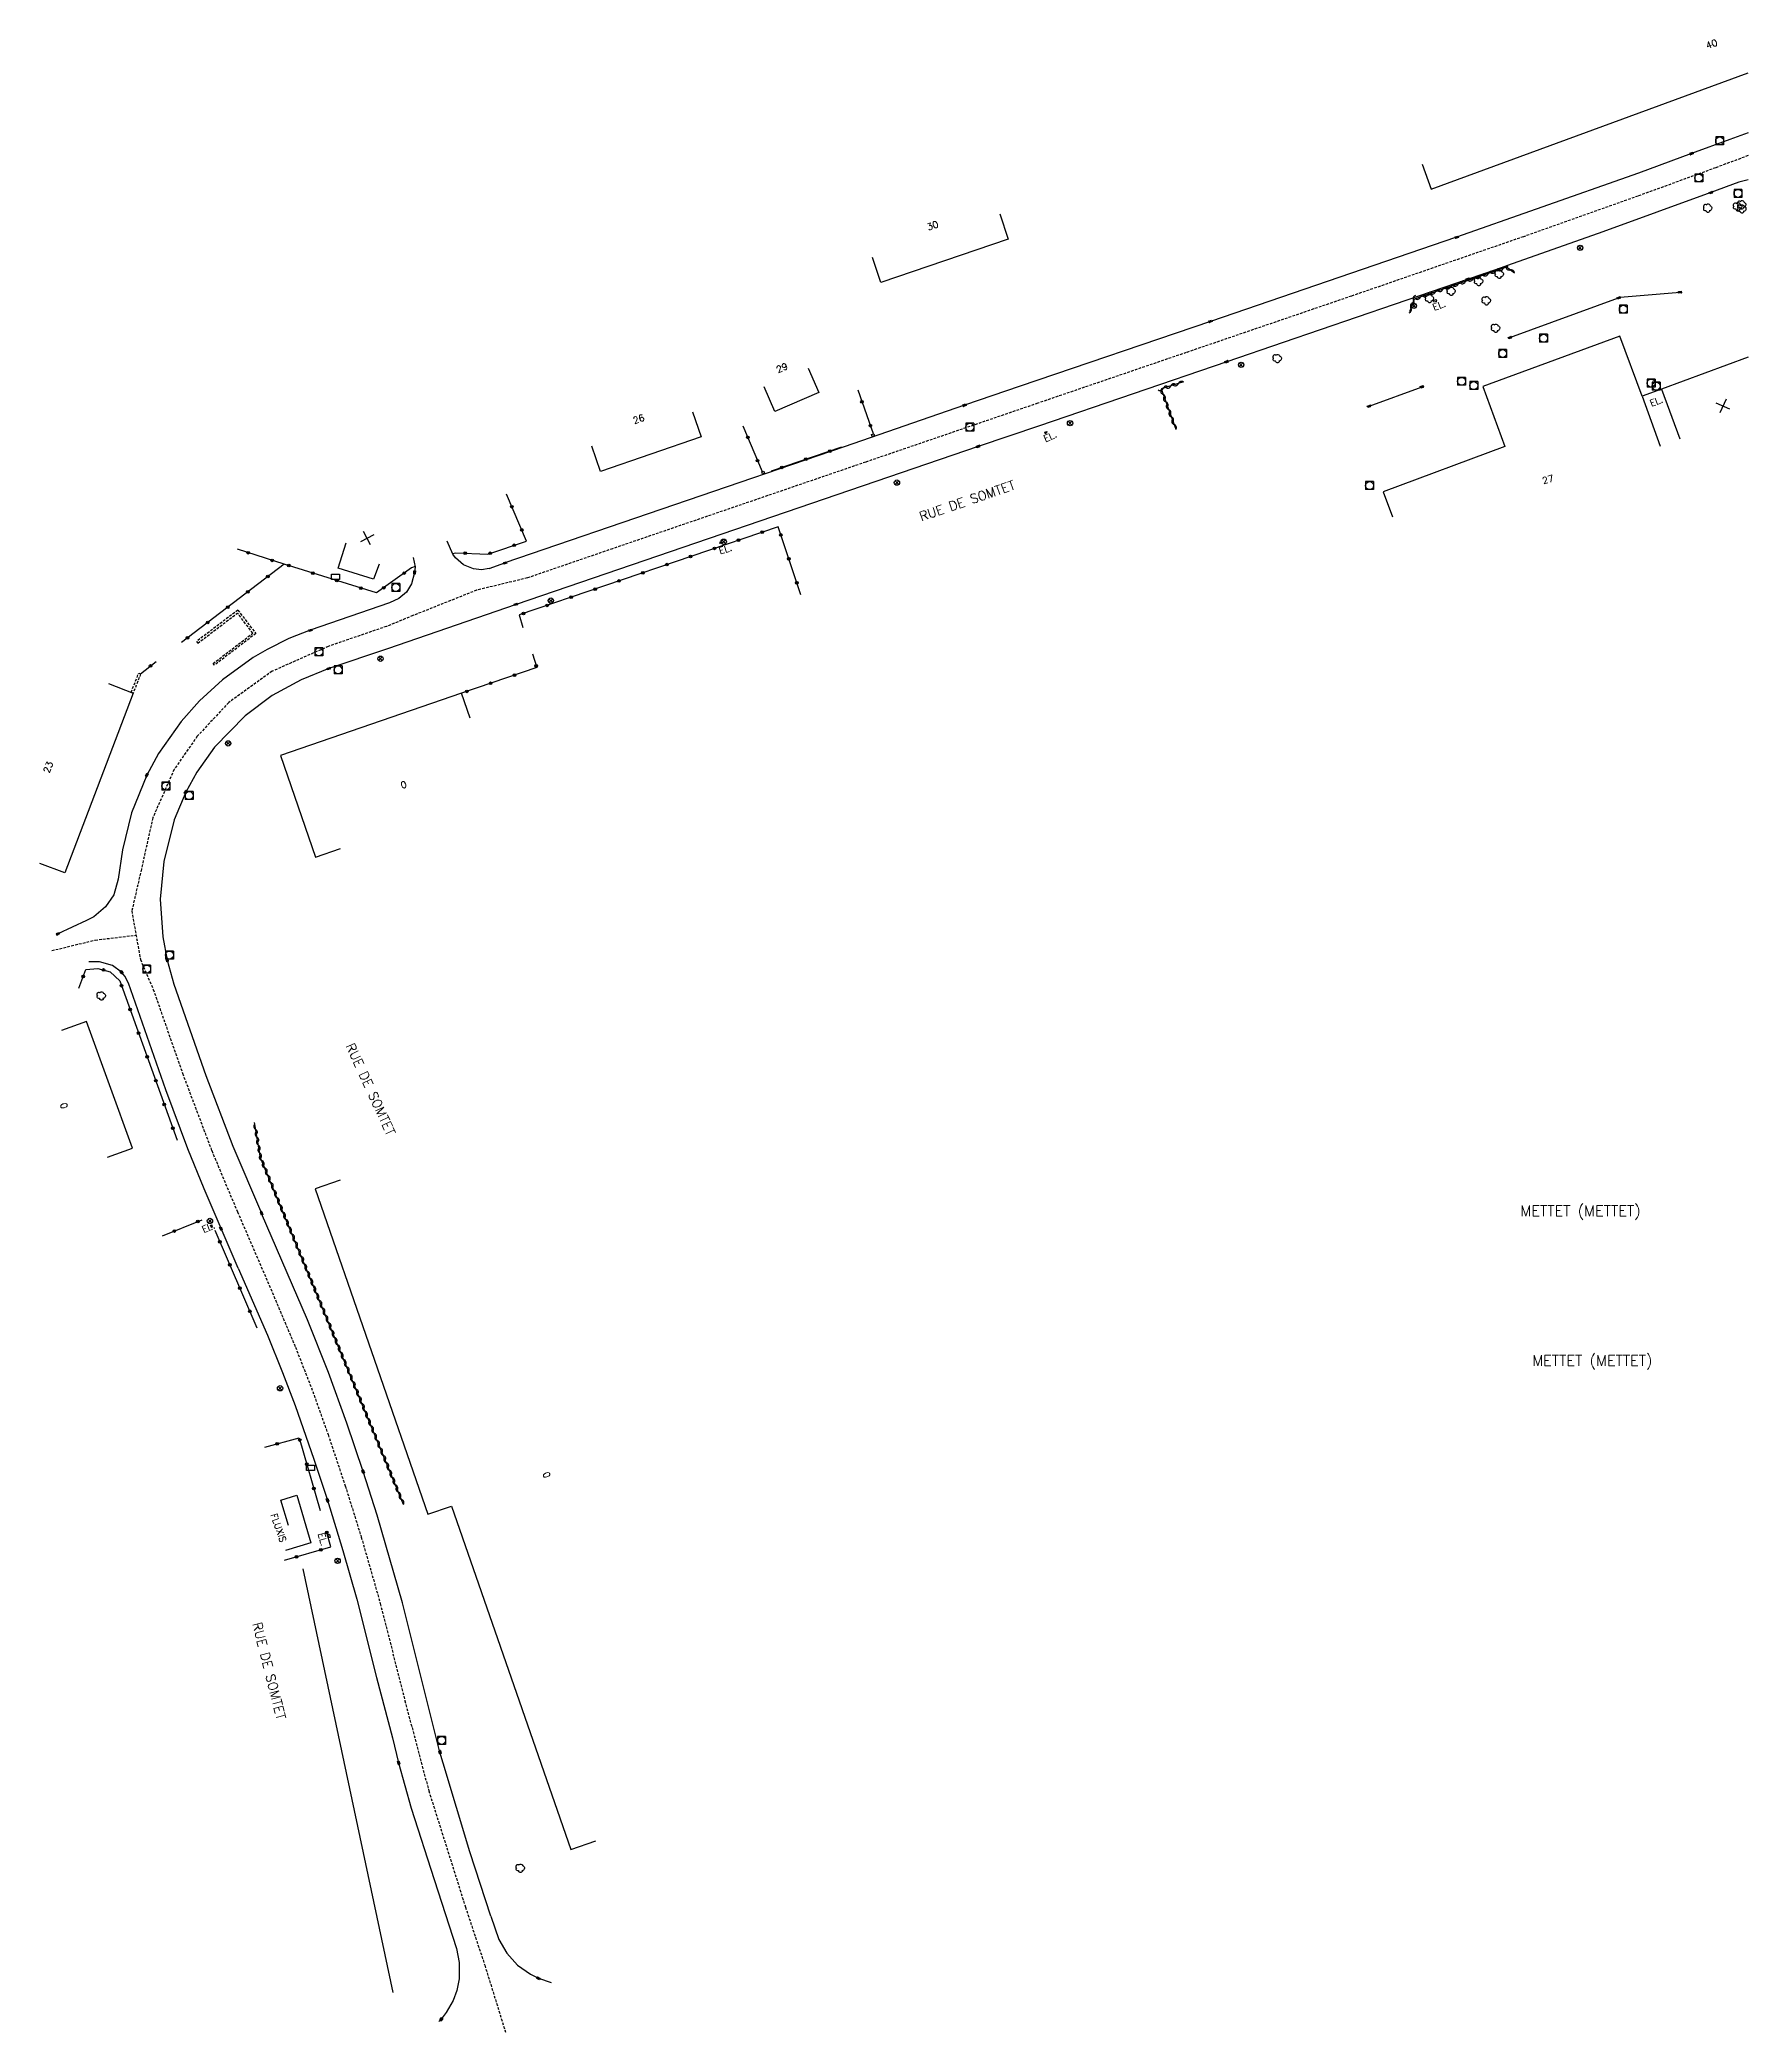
# Model space of a CAD drawing. Header units: millimetres. Extents: x 169679 to 170000, y 110111 to 110486.
import ezdxf
from ezdxf.enums import TextEntityAlignment as Align

# ---------------------------------------------------------------- set-up
doc = ezdxf.new("R2010")
doc.units = ezdxf.units.MM
doc.linetypes.add('DASHED', pattern=[0.75, 0.5, -0.25])
doc.layers.get('0').update_dxf_attribs({"linetype": 'CONTINUOUS'})
for name, color, linetype in [('W0001', 6, 'DASHED'), ('W0008', 7, 'CONTINUOUS'), ('W0100', 7, 'CONTINUOUS'), ('W0105', 7, 'CONTINUOUS'), ('W0112', 1, 'DASHED'), ('W0300', 7, 'CONTINUOUS'), ('W0310', 3, 'CONTINUOUS'), ('W0322', 7, 'CONTINUOUS'), ('W0400', 7, 'CONTINUOUS'), ('W0420', 7, 'CONTINUOUS'), ('W0469', 7, 'CONTINUOUS'), ('W0980', 7, 'CONTINUOUS'), ('W0984', 7, 'CONTINUOUS'), ('W0989', 7, 'CONTINUOUS'), ('W0991', 7, 'CONTINUOUS'), ('W1102', 7, 'CONTINUOUS'), ('W1471', 7, 'CONTINUOUS')]:
    doc.layers.add(name, color=color, linetype=linetype)
doc.styles.get("Standard").update_dxf_attribs({"font": 'romans.shx', "width": 0.85})

# ---------------------------------------------------------------- blocks, each defined once
blk = doc.blocks.new('T420')
for p, q in [((0.75, 0.75), (-0.75, 0.75)), ((-0.75, 0.75), (-0.75, -0.75)), ((0.75, 0.75), (0.75, -0.75)), ((0.75, -0.75), (-0.75, -0.75))]:
    blk.add_line(p, q)
blk.add_ellipse((0, 0), major_axis=(-0.53, 0.53), ratio=1, start_param=3.926991, end_param=10.210176)
blk = doc.blocks.new('T400')
for p, q in [((-0.15, 0.3), (0.15, 0.3)), ((-0.15, -0.25), (-0.15, 0.3)), ((-0.15, 0.15), (0.15, 0.15)), ((-0.15, 0), (0.15, 0)), ((0.15, 0.3), (0.15, -0.25)), ((-0.15, -0.15), (0.15, -0.15)), ((-0.15, -0.25), (-0.15, -0.3)), ((-0.15, -0.3), (0.15, -0.3)), ((0.15, -0.3), (0.15, -0.25))]:
    blk.add_line(p, q)
blk = doc.blocks.new('T300')
for p, q in [((-0.8, 0.51), (-0.86, 0.34)), ((-0.86, 0.34), (-0.86, 0.17)), ((-0.86, 0.17), (-0.74, 0.06)), ((-0.69, 0.63), (-0.8, 0.51)), ((-0.8, -0.06), (-0.74, 0.06)), ((-0.74, 0.06), (-0.69, 0.11)), ((-0.57, 0.69), (-0.69, 0.63)), ((-0.46, 0.69), (-0.57, 0.69)), ((-0.29, 0.63), (-0.46, 0.69)), ((-0.29, 0.63), (-0.17, 0.74)), ((-0.23, 0.57), (-0.29, 0.63)), ((-0.17, 0.74), (-0.06, 0.8)), ((-0.06, 0.8), (0.06, 0.8)), ((0.06, 0.8), (0.23, 0.74)), ((0.23, 0.74), (0.34, 0.63)), ((0.34, 0.63), (0.4, 0.51)), ((0.46, 0.46), (0.34, 0.46)), ((0.4, 0.51), (0.4, 0.46)), ((0.57, 0.4), (0.46, 0.46)), ((0.57, 0.4), (0.69, 0.29)), ((0.69, 0.29), (0.74, 0.17)), ((0.74, 0.06), (0.69, -0.17)), ((0.74, 0.17), (0.74, 0.06)), ((-0.8, -0.17), (-0.8, -0.06)), ((-0.8, -0.23), (-0.8, -0.17)), ((-0.74, -0.34), (-0.8, -0.23)), ((-0.69, -0.4), (-0.74, -0.34)), ((-0.51, -0.46), (-0.69, -0.4)), ((-0.4, -0.46), (-0.51, -0.46)), ((-0.4, -0.46), (-0.34, -0.46)), ((-0.34, -0.46), (-0.34, -0.4)), ((-0.34, -0.51), (-0.34, -0.46)), ((-0.29, -0.63), (-0.34, -0.51)), ((-0.17, -0.74), (-0.29, -0.63)), ((-0.06, -0.8), (-0.17, -0.74)), ((0.06, -0.8), (-0.06, -0.8)), ((0.17, -0.74), (0.06, -0.8)), ((0.23, -0.69), (0.17, -0.74)), ((0.29, -0.46), (0.23, -0.46)), ((0.29, -0.63), (0.23, -0.69)), ((0.46, -0.4), (0.29, -0.46)), ((0.34, -0.51), (0.29, -0.63)), ((0.34, -0.51), (0.34, -0.46)), ((0.57, -0.34), (0.46, -0.4)), ((0.63, -0.29), (0.57, -0.34)), ((0.69, -0.17), (0.63, -0.29))]:
    blk.add_line(p, q)
blk = doc.blocks.new('T469')
at = {"color": 0, "linetype": 'Continuous', "flags": 128}
for points in [[(-0.35, 0.35), (0.35, -0.35)], [(-0.35, -0.35), (0.35, 0.35)]]:
    blk.add_lwpolyline(points, dxfattribs=at)
at = {"color": 0, "linetype": 'Continuous'}
blk.add_circle((0, 0), 0.5, dxfattribs=at)
blk = doc.blocks.new('t991o')
at = {"color": 0, "linetype": 'Continuous'}
for p, q in [((-1, 1), (1, -1)), ((-1, -1), (1, 1))]:
    blk.add_line(p, q, dxfattribs=at)
blk = doc.blocks.new('T1471')
at = {"color": 0, "linetype": 'Continuous', "flags": 128}
blk.add_lwpolyline([(-0.75, -0.5), (-0.75, 0.5), (0.75, 0.5), (0.75, -0.5), (-0.75, -0.5)], dxfattribs=at)
blk = doc.blocks.new('t322o')
at = {"color": 0, "linetype": 'Continuous'}
for radius in [0.25, 0.15]:
    blk.add_circle((0, 0), radius, dxfattribs=at)
blk = doc.blocks.new('t310o')
at = {"color": 0, "linetype": 'Continuous'}
for centre, start, end in [((-0.5, 0.38), 216.8699, 323.1304), ((0.5, -0.37), 36.8699, 143.1303)]:
    blk.add_arc(centre, 0.625, start, end, dxfattribs=at)

msp = doc.modelspace()

# ---------------------------------------------------------------- linework, layer by layer
at = {"layer": 'W0001'}
for points in [[(170000, 110463.97), (169993.91, 110461.7), (169979.28, 110456.36), (169957.72, 110448.71), (169925.34, 110437.53), (169894.25, 110426.91), (169866.31, 110417.37), (169833.93, 110406.29), (169786.3, 110389.99), (169770.26, 110384.49), (169760.71, 110382.18), (169748.7, 110377.39), (169743.73, 110375.36), (169732.76, 110371.59), (169722.22, 110366.92), (169714.05, 110361.04), (169708.13, 110354.69), (169703.76, 110348.43), (169699.76, 110339.34), (169697.61, 110329.67), (169695.81, 110321.82), (169697.42, 110312.68), (169699.84, 110307.05), (169705.36, 110291.25), (169710.85, 110276.7), (169715.7, 110265.17), (169721.67, 110251.37), (169726.6, 110239.74), (169729.6, 110232.08), (169732.75, 110223.26), (169735.98, 110213.61), (169738.99, 110203.97), (169742.58, 110191.47), (169747.2, 110173.17), (169751.7, 110156.22), (169758.6, 110134.34), (169762.24, 110123.38), (169766.14, 110110.79)], [(169680.77, 110314.35), (169688.9, 110316.33), (169696.61, 110317.25)]]:
    msp.add_lwpolyline(points, dxfattribs=at)
at = {"layer": 'W0008'}
for p, q in [((169928.66, 110416.8), (169938.63, 110420.46)), ((169756.24, 110388.97), (169755.19, 110391.38)), ((169756.76, 110388.3), (169756.24, 110388.97)), ((169763.07, 110386.28), (169766.03, 110387.3))]:
    msp.add_line(p, q, dxfattribs=at)
for points in [[(170000, 110468.28), (169996.58, 110467), (169989.34, 110464.35), (169979.39, 110460.7), (169960.08, 110453.87), (169945.13, 110448.6), (169898.79, 110432.78), (169863.02, 110420.59), (169852.49, 110416.99), (169829.89, 110409.19), (169766.03, 110387.3)], [(170000, 110459.44), (169998.24, 110458.99), (169992.99, 110457.01), (169972.64, 110449.65), (169954.68, 110443.32), (169952.65, 110442.56), (169947.28, 110440.73), (169912.49, 110428.83), (169901.86, 110425.18), (169866.63, 110413.13), (169855.1, 110409.23), (169768.12, 110379.51)], [(169954.89, 110429.63), (169955.17, 110429.73), (169975.63, 110437.2), (169975.89, 110437.31), (169987.2, 110438.29)], [(169748.79, 110388.34), (169749.13, 110386.58), (169749.04, 110385.52), (169748.48, 110383.38), (169747.51, 110381.8), (169746.07, 110380.6), (169744.28, 110379.82), (169729.4, 110374.63), (169725.39, 110373.09), (169721.31, 110371.02), (169718.68, 110369.53), (169712.86, 110365.34), (169708.53, 110361.37), (169705.09, 110357.45), (169700.86, 110351.47), (169698.64, 110347.38), (169695.77, 110340.29), (169694.03, 110333.33), (169693.24, 110327.82), (169692.41, 110324.84), (169690.84, 110322.61), (169688.65, 110320.69), (169687.3, 110320), (169681.9, 110317.51)], [(169763.07, 110386.28), (169761.6, 110386.03), (169760.11, 110386.19), (169758.24, 110386.98), (169756.76, 110388.3)], [(169768.12, 110379.51), (169743.95, 110371.17), (169732.88, 110367.44), (169727.68, 110365.32), (169722.24, 110362.35), (169717.16, 110358.56), (169711.36, 110352.61), (169708.05, 110347.91), (169705.96, 110344.16), (169703.77, 110338.99), (169701.82, 110331.1), (169701.18, 110324.02), (169701.63, 110316.95), (169702.48, 110312.56), (169703.75, 110308.03), (169709.77, 110290.82), (169714.84, 110277.57), (169720.24, 110264.9)], [(169715.84, 110254.59), (169712.6, 110262.04), (169709.42, 110269.54), (169706.34, 110277.07), (169702.19, 110288.17), (169695.18, 110308.2), (169694.5, 110309.54), (169693.88, 110310.27), (169692.2, 110311.52), (169689.72, 110312.24), (169687.72, 110312.22), (169687.72, 110312.22)], [(169763.38, 110132.63), (169759.41, 110144.73), (169754.38, 110161.43), (169753.81, 110163.49), (169749.76, 110179.53), (169746.77, 110191.57), (169742.01, 110208.1), (169739.34, 110216.28), (169736.31, 110225.42), (169732.85, 110234.96), (169728.9, 110244.87), (169720.24, 110264.89)], [(169715.84, 110254.61), (169721.36, 110241.94), (169724.17, 110234.96), (169726.56, 110228.75), (169730.04, 110218.66), (169732.64, 110210.9), (169735.54, 110201.47), (169738.19, 110192.31), (169741.88, 110177.51), (169744.86, 110166.18), (169746.02, 110161.5), (169748.39, 110152.95), (169752.7, 110139.49), (169756.94, 110126.54), (169757.42, 110123.91), (169757.39, 110120.82), (169756.98, 110118.61), (169756.26, 110116.76), (169754.99, 110114.47), (169754.06, 110113.23), (169753.59, 110112.77)], [(169763.38, 110132.63), (169764.89, 110128.25), (169766.37, 110125.66), (169768.37, 110123.41), (169770.84, 110121.69), (169772.34, 110120.92), (169774.73, 110120.15), (169774.76, 110120.15)]]:
    msp.add_lwpolyline(points, dxfattribs=at)
at = {"layer": 'W0100'}
for p, q in [((169940.85, 110436.43), (169941.39, 110436.6)), ((169941.39, 110436.6), (169941.28, 110436.9)), ((169868.07, 110411.86), (169868.03, 110412.08)), ((169867.7, 110411.69), (169868.07, 110411.86)), ((169806.89, 110391.14), (169806.48, 110390.97)), ((169806.8, 110391.31), (169806.89, 110391.14)), ((169710.63, 110262.66), (169710.86, 110262.73)), ((169710.79, 110262.25), (169710.63, 110262.66)), ((169732.99, 110204.46), (169732.7, 110204.38)), ((169732.7, 110204.38), (169732.84, 110203.83))]:
    msp.add_line(p, q, dxfattribs=at)
for points in [[(169938.64, 110462.39), (169940.36, 110457.69), (170000, 110479.53)], [(169859.15, 110452.99), (169860.77, 110448.26), (169836.8, 110440.08), (169835.18, 110444.82)], [(169940.85, 110436.43), (169940.74, 110436.73), (169941.28, 110436.9)], [(170000, 110426.04), (169983.69, 110420.03), (169980.04, 110418.7), (169975.85, 110430.02), (169950.04, 110420.51), (169954.19, 110409.24), (169931.3, 110400.69), (169933.05, 110396)], [(169823.1, 110423.99), (169825.08, 110419.4), (169816.81, 110415.83), (169814.83, 110420.43)], [(169801.33, 110415.77), (169802.95, 110411.04), (169784, 110404.53), (169782.38, 110409.26)], [(169867.7, 110411.69), (169867.65, 110411.91), (169868.03, 110412.08)], [(169742.37, 110387.08), (169741.3, 110384.23), (169734.62, 110386.35), (169736.13, 110391.12)], [(169806.8, 110391.31), (169806.4, 110391.15), (169806.48, 110390.97)], [(169691.4, 110364.59), (169696.07, 110362.81), (169683.18, 110328.98), (169678.51, 110330.76)], [(169759.47, 110358.07), (169757.84, 110362.8), (169723.8, 110351.08), (169730.38, 110331.91), (169735.11, 110333.54)], [(169691.23, 110275.47), (169695.93, 110277.18), (169687.28, 110300.99), (169682.58, 110299.28)], [(169735.02, 110271.17), (169730.3, 110269.53), (169751.55, 110208.3), (169755.95, 110209.81), (169778.41, 110145.17), (169783.14, 110146.81)], [(169710.79, 110262.25), (169711.01, 110262.32), (169710.86, 110262.73)], [(169725.32, 110206.15), (169723.83, 110210.93), (169726.86, 110211.87), (169729.51, 110202.87), (169724.71, 110201.46)], [(169732.99, 110204.46), (169733.13, 110203.9), (169732.84, 110203.83)]]:
    msp.add_lwpolyline(points, dxfattribs=at)
at = {"layer": 'W0105'}
msp.add_line((169728.03, 110197.99), (169744.94, 110118.27), dxfattribs=at)
at = {"layer": 'W0112'}
for p, q in [((169835.17, 110411.1), (169835.04, 110411.48)), ((169835.57, 110411.24), (169835.17, 110411.1)), ((169814.53, 110404.07), (169814.4, 110404.45)), ((169814.9, 110404.2), (169814.53, 110404.07)), ((169715.78, 110378.44), (169707.98, 110372.52)), ((169715.78, 110378.44), (169719.15, 110374.02)), ((169708.22, 110372.2), (169715.71, 110377.88)), ((169718.59, 110374.09), (169715.71, 110377.88)), ((169707.98, 110372.52), (169708.22, 110372.2)), ((169719.15, 110374.02), (169711.36, 110368.07)), ((169697.48, 110366.43), (169696.07, 110362.81)), ((169696.07, 110362.81), (169695.7, 110362.96))]:
    msp.add_line(p, q, dxfattribs=at)
for points in [[(169835.04, 110411.48), (169835.44, 110411.62), (169835.57, 110411.24)], [(169814.4, 110404.45), (169814.77, 110404.58), (169814.9, 110404.2)], [(169711.36, 110368.07), (169711.11, 110368.38), (169718.59, 110374.09)], [(169695.7, 110362.96), (169697.11, 110366.57), (169697.48, 110366.43)]]:
    msp.add_lwpolyline(points, dxfattribs=at)
at = {"layer": 'W0310'}
for points in [[(169956.01, 110441.88), (169954.53, 110442.96), (169937.13, 110436.95), (169936.26, 110434.59)], [(169893.73, 110421.37), (169889.52, 110420.05), (169892.27, 110412.51)], [(169746.95, 110210.11), (169720.05, 110275.37), (169718.88, 110282.02)]]:
    msp.add_lwpolyline(points, dxfattribs=at)
at = {"layer": 'W0322'}
for p, q in [((169832.45, 110419.87), (169835.33, 110411.66)), ((169810.83, 110413.14), (169814.43, 110404.54)), ((169829.39, 110409.13), (169816.12, 110404.61)), ((169724.5, 110387.08), (169715.71, 110389.88)), ((169697.48, 110366.43), (169700.42, 110368.79)), ((169701.62, 110260.68), (169709.03, 110263.67)), ((169711.44, 110261.73), (169719.35, 110243.38))]:
    msp.add_line(p, q, dxfattribs=at)
for points in [[(169756.2, 110389.07), (169756.71, 110389.21), (169762.81, 110388.97), (169770.1, 110391.4), (169766.34, 110400.26)], [(169821.71, 110381.32), (169817.43, 110394.12), (169768.7, 110377.52), (169769.42, 110375.14)], [(169749.12, 110386.62), (169748.47, 110386.39), (169741.86, 110381.66), (169724.49, 110387.08), (169705.15, 110372.34)], [(169771.21, 110370.2), (169772.01, 110367.61), (169757.84, 110362.79)], [(169685.86, 110307.26), (169687.16, 110310.77), (169689.41, 110310.99), (169691.74, 110310.38), (169693.54, 110308.65), (169704.35, 110278.68)], [(169720.86, 110220.9), (169727.29, 110222.67), (169731.25, 110208.96)], [(169724.55, 110199.59), (169733.24, 110202.11), (169732.44, 110205.02)]]:
    msp.add_lwpolyline(points, dxfattribs=at)
at = {"layer": 'W1102'}
for p, q in [((169983.69, 110420.03), (169987.15, 110410.65)), ((169980.04, 110418.7), (169983.47, 110409.3))]:
    msp.add_line(p, q, dxfattribs=at)

# ---------------------------------------------------------------- block references
at = {"layer": 'W0300'}
for p in [(169992.43, 110454.07), (169998.07, 110454.34), (169998.83, 110454.7), (169998.85, 110453.93), (169953.19, 110441.63), (169944.13, 110438.43), (169949.31, 110440.28), (169940.06, 110437.06), (169950.77, 110436.65), (169952.52, 110431.47), (169911.42, 110425.77), (169690.11, 110305.8), (169768.97, 110141.62)]:
    msp.add_blockref('T300', p, dxfattribs=at)
at = {"layer": 'W0310'}
for p, rotation in [((169951.07, 110441.76), 199.0586307009714), ((169952.49, 110442.26), 199.0586307009714), ((169953.91, 110442.74), 199.0586307009714), ((169955.21, 110442.47), 143.7294090691882), ((169939.73, 110437.85), 199.0586307009714), ((169941.15, 110438.34), 199.0586307009714), ((169942.56, 110438.83), 199.0586307009714), ((169943.98, 110439.32), 199.0586307009714), ((169945.4, 110439.81), 199.0586307009714), ((169946.82, 110440.3), 199.0586307009714), ((169948.23, 110440.79), 199.0586307009714), ((169949.65, 110441.28), 199.0586307009714), ((169936.52, 110435.31), 249.8088461659154), ((169937.04, 110436.72), 249.8088461659154), ((169938.31, 110437.36), 199.0586307009714), ((169889.91, 110420.17), 197.3462415834111), ((169889.89, 110419.03), 290.059901853131), ((169891.34, 110420.62), 197.3462415834111), ((169892.77, 110421.07), 197.3462415834111), ((169890.4, 110417.62), 290.059901853131), ((169890.92, 110416.21), 290.059901853131), ((169891.43, 110414.8), 290.059901853131), ((169891.95, 110413.39), 290.059901853131), ((169719.11, 110280.7), 99.90424161944416), ((169719.37, 110279.23), 99.90424161944416), ((169719.63, 110277.75), 99.90424161944416), ((169719.89, 110276.27), 99.90424161944416), ((169720.27, 110274.83), 112.402541962593), ((169720.84, 110273.44), 112.402541962593), ((169721.41, 110272.05), 112.402541962593), ((169721.98, 110270.67), 112.402541962593), ((169722.56, 110269.28), 112.402541962593), ((169723.13, 110267.9), 112.402541962593), ((169723.7, 110266.51), 112.402541962593), ((169724.27, 110265.12), 112.402541962593), ((169724.84, 110263.74), 112.402541962593), ((169725.41, 110262.35), 112.402541962593), ((169725.99, 110260.96), 112.402541962593), ((169726.56, 110259.57), 112.402541962593), ((169727.13, 110258.19), 112.402541962593), ((169727.7, 110256.8), 112.402541962593), ((169728.27, 110255.41), 112.402541962593), ((169728.84, 110254.03), 112.402541962593), ((169729.42, 110252.64), 112.402541962593), ((169729.99, 110251.25), 112.402541962593), ((169730.56, 110249.87), 112.402541962593), ((169731.13, 110248.48), 112.402541962593), ((169731.7, 110247.09), 112.402541962593), ((169732.27, 110245.71), 112.402541962593), ((169732.85, 110244.32), 112.402541962593), ((169733.42, 110242.93), 112.402541962593), ((169733.99, 110241.55), 112.402541962593), ((169734.56, 110240.16), 112.402541962593), ((169735.13, 110238.77), 112.402541962593), ((169735.7, 110237.39), 112.402541962593), ((169736.28, 110236), 112.402541962593), ((169736.85, 110234.61), 112.402541962593), ((169737.42, 110233.23), 112.402541962593), ((169737.99, 110231.84), 112.402541962593), ((169738.56, 110230.45), 112.402541962593), ((169739.13, 110229.07), 112.402541962593), ((169739.71, 110227.68), 112.402541962593), ((169740.28, 110226.29), 112.402541962593), ((169740.85, 110224.9), 112.402541962593), ((169741.42, 110223.52), 112.402541962593), ((169741.99, 110222.13), 112.402541962593), ((169742.56, 110220.74), 112.402541962593), ((169743.14, 110219.36), 112.402541962593), ((169743.71, 110217.97), 112.402541962593), ((169744.28, 110216.58), 112.402541962593), ((169744.85, 110215.2), 112.402541962593), ((169745.42, 110213.81), 112.402541962593), ((169745.99, 110212.42), 112.402541962593), ((169746.57, 110211.04), 112.402541962593)]:
    msp.add_blockref('t310o', p, dxfattribs=dict(at, rotation=rotation))
at = {"layer": 'W0322'}
for p, rotation in [((169833.23, 110417.62), 289.3578376283046), ((169834.81, 110413.14), 289.3578376283046), ((169811.75, 110410.95), 292.7111327711949), ((169827.15, 110408.36), 198.8006160024633), ((169813.58, 110406.57), 292.7111327711949), ((169818.15, 110405.3), 198.8006160024633), ((169822.65, 110406.83), 198.8006160024633), ((169767.35, 110397.9), 113.0180641582224), ((169769.2, 110393.52), 113.0180641582224), ((169814.47, 110393.12), 198.8160550259699), ((169717.71, 110389.24), 162.341034990949), ((169763.27, 110389.13), 18.44439836488127), ((169767.78, 110390.63), 18.44439836488127), ((169805.48, 110390.05), 198.8160550259699), ((169809.98, 110391.58), 198.8160550259699), ((169817.94, 110392.58), 108.4818591771761), ((169722.23, 110387.8), 162.341034990949), ((169725.34, 110386.82), 162.6537584165889), ((169729.87, 110385.4), 162.6537584165889), ((169747.1, 110385.41), 215.6007632008811), ((169758.55, 110389.14), 357.7483870056186), ((169791.99, 110385.46), 198.8160550259699), ((169796.49, 110386.99), 198.8160550259699), ((169800.98, 110388.52), 198.8160550259699), ((169819.45, 110388.08), 108.4818591771761), ((169717.64, 110381.86), 217.31151764183), ((169721.42, 110384.74), 217.31151764183), ((169734.41, 110383.99), 162.6537584165889), ((169738.94, 110382.57), 162.6537584165889), ((169743.24, 110382.65), 215.6007632008811), ((169783, 110382.39), 198.8160550259699), ((169787.49, 110383.92), 198.8160550259699), ((169820.95, 110383.57), 108.4818591771761), ((169713.86, 110378.98), 217.31151764183), ((169774.01, 110379.33), 198.8160550259699), ((169778.5, 110380.86), 198.8160550259699), ((169710.09, 110376.1), 217.31151764183), ((169769.51, 110377.79), 198.8160550259699), ((169706.31, 110373.22), 217.31151764183), ((169699.33, 110367.92), 38.86419022131128), ((169771.91, 110367.93), 287.2623630542654), ((169758.85, 110363.14), 198.7521009758747), ((169763.34, 110364.66), 198.7521009758747), ((169767.84, 110366.19), 198.7521009758747), ((169690.5, 110310.7), 345.3750178230935), ((169686.68, 110309.49), 69.56758311493736), ((169693.87, 110307.74), 289.832273855725), ((169695.48, 110303.27), 289.832273855725), ((169697.1, 110298.8), 289.832273855725), ((169698.71, 110294.34), 289.832273855725), ((169700.32, 110289.87), 289.832273855725), ((169701.93, 110285.4), 289.832273855725), ((169703.54, 110280.93), 289.832273855725), ((169708.23, 110263.35), 21.9372602340429), ((169703.82, 110261.57), 21.9372602340429), ((169712.38, 110259.55), 293.3323119879629), ((169714.26, 110255.19), 293.3323119879629), ((169716.14, 110250.82), 293.3323119879629), ((169718.02, 110246.46), 293.3323119879629), ((169723.14, 110221.53), 15.34251879842033), ((169727.41, 110222.23), 286.1098012259692), ((169728.73, 110217.67), 286.1098012259692), ((169730.05, 110213.1), 286.1098012259692), ((169732.49, 110204.83), 105.3400619447385), ((169726.83, 110200.25), 16.14974769203133), ((169731.39, 110201.57), 16.14974769203133)]:
    msp.add_blockref('t322o', p, dxfattribs=dict(at, rotation=rotation))
at = {"layer": 'W0400'}
for p, rotation in [((169989.34, 110464.35), 290.0979690476523), ((169992.99, 110457.01), 110.5837125108597), ((169945.13, 110448.6), 289.4090591476808), ((169947.28, 110440.73), 108.7943715993914), ((169987.2, 110438.29), 94.9468355458242), ((169975.63, 110437.2), 110.0630247225282), ((169898.79, 110432.78), 288.8549508280859), ((169955.17, 110429.73), 109.405433143362), ((169901.86, 110425.18), 108.9599131330928), ((169938.63, 110420.46), 110.1348505500568), ((169852.49, 110416.99), 288.8716583497152), ((169928.66, 110416.8), 110.1348505500568), ((169855.1, 110409.23), 108.7295737862271), ((169749.04, 110385.52), 355.5133651817546), ((169766.03, 110387.3), 288.9240531199279), ((169768.12, 110379.51), 108.0196714629756), ((169729.4, 110374.63), 289.2397062363231), ((169732.88, 110367.44), 108.6315334323406), ((169698.64, 110347.38), 331.5434059846009), ((169705.96, 110344.16), 150.9048140858311), ((169681.9, 110317.51), 294.7575496405591), ((169702.48, 110312.56), 190.922570325042), ((169693.88, 110310.27), 40.74237277672221), ((169712.6, 110262.04), 23.50450179464346), ((169720.24, 110264.89), 203.3980346804066), ((169739.34, 110216.28), 198.0382326232559), ((169732.64, 110210.9), 18.57804201209553), ((169746.02, 110161.5), 13.94992059956811), ((169753.81, 110163.49), 195.3339778637826), ((169772.34, 110120.92), 242.8272471571848), ((169754.06, 110113.23), 323.2149997113248)]:
    msp.add_blockref('T400', p, dxfattribs=dict(at, rotation=rotation))
at = {"layer": 'W0420'}
for p in [(169994.64, 110466.74), (169990.7, 110459.76), (169998.09, 110456.86), (169976.51, 110435.07), (169953.8, 110426.73), (169961.5, 110429.59), (169946.08, 110421.49), (169948.36, 110420.7), (169981.73, 110421.15), (169982.69, 110420.59), (169853.52, 110412.86), (169928.76, 110401.86), (169745.51, 110382.69), (169731.01, 110370.57), (169734.65, 110367.18), (169702.24, 110345.32), (169706.6, 110343.52), (169698.61, 110310.88), (169702.89, 110313.5), (169754.11, 110165.69)]:
    msp.add_blockref('T420', p, dxfattribs=at)
at = {"layer": 'W0469'}
for p in [(169968.38, 110446.62), (169937.09, 110435.7), (169904.58, 110424.6), (169872.39, 110413.62), (169839.8, 110402.43), (169807.2, 110391.3), (169774.67, 110380.22), (169742.61, 110369.29), (169713.95, 110353.34), (169710.51, 110263.47), (169723.72, 110231.98), (169734.55, 110199.5)]:
    msp.add_blockref('T469', p, dxfattribs=at)
at = {"layer": 'W0991'}
for p, rotation in [((169995.24, 110416.82), 200.2241610735036), ((169740.08, 110391.96), 162.3830546979954)]:
    msp.add_blockref('t991o', p, dxfattribs=dict(at, rotation=rotation))
at = {"layer": 'W1471'}
for p in [(169734.17, 110384.7), (169729.46, 110216.97)]:
    msp.add_blockref('T1471', p, dxfattribs=at)

# ---------------------------------------------------------------- texts
at = {"layer": 'W0980'}
for p in [(169968.45, 110265.23), (169970.68, 110237.03)]:
    msp.add_text('METTET (METTET)', height=2, dxfattribs=at).set_placement(p, align=Align.MIDDLE)
at = {"layer": 'W0984'}
for s, rotation, p in [('EL.', 20.0509, (169941.86, 110435.8)), ('EL.', 20.0509, (169982.72, 110417.73)), ('EL.', 24.0017, (169868.66, 110411.12)), ('EL.', 16.8219, (169807.53, 110389.9)), ('EL.', 22.9243, (169710.22, 110262.27)), ('FLUXIS', 289.4928, (169723.43, 110205.71)), ('EL.', 284.9256, (169731.78, 110203.55))]:
    msp.add_text(s, height=1.25, rotation=rotation, dxfattribs=at).set_placement(p, align=Align.MIDDLE)
at = {"layer": 'W0989'}
for rotation, p in [(18.8938, (169853.03, 110399.02)), (294.6587, (169740.76, 110288.24)), (284.1829, (169721.66, 110178.78))]:
    msp.add_text('RUE DE SOMTET', height=1.75, rotation=rotation, dxfattribs=at).set_placement(p, align=Align.MIDDLE)
at = {"layer": 'W0991'}
for s, rotation, p in [('40', 20.1137, (169993.13, 110484.97)), ('30', 18.8412, (169846.52, 110450.8)), ('29', 23.3385, (169818.17, 110424.04)), ('26', 18.9577, (169791.2, 110414.4)), ('27', 15.2566, (169962.32, 110403.02)), ('23', 68.6293, (169680.08, 110348.87)), ('0', 197.9625, (169746.97, 110345.56)), ('0', 107.3794, (169683.04, 110285.15)), ('0', 291.4833, (169773.88, 110215.68))]:
    msp.add_text(s, height=1.25, rotation=rotation, dxfattribs=at).set_placement(p, align=Align.MIDDLE)

doc.saveas('drawing.dxf')
